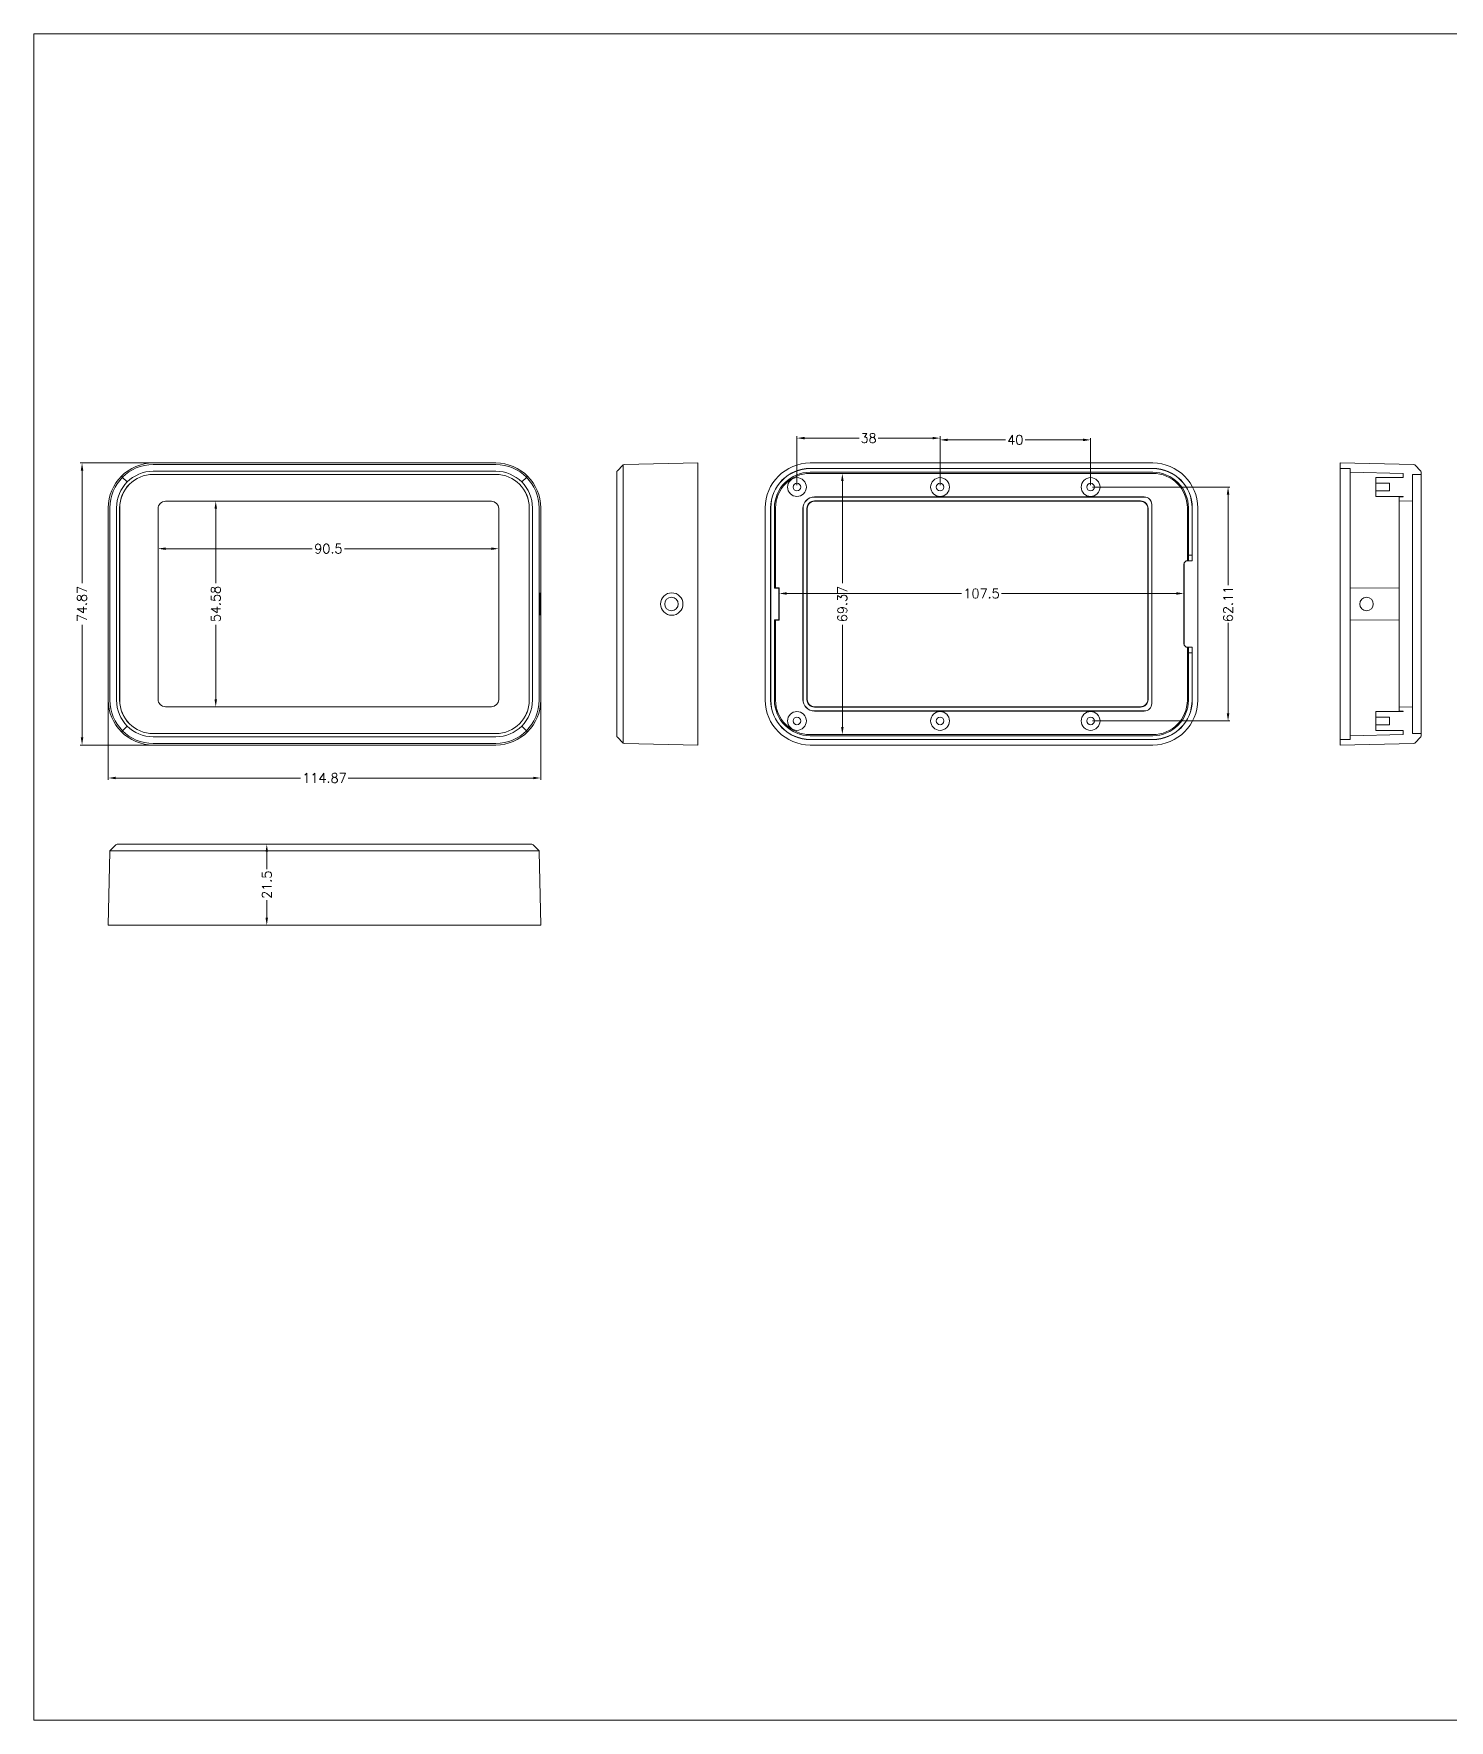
# Model space of a CAD drawing. Header units: millimetres. Extents: x 838 to 1586, y -319 to 128.
# Drawn here: x 837.9 to 1213.9, y -319.4 to 128.4 of the extents above; entities that cross this region are included whole.
import ezdxf

# ---------------------------------------------------------------- set-up
doc = ezdxf.new("R2010")
doc.units = ezdxf.units.MM
doc.layers.get('Defpoints').update_dxf_attribs({"linetype": 'CONTINUOUS'})
doc.layers.add('5', color=7, linetype='CONTINUOUS')
doc.layers.add('dim', color=82, linetype='CONTINUOUS', lineweight=9)
doc.styles.add('ROMANC', font='romanc.shx', dxfattribs={"bigfont": 'gbcbig.shx'})
doc.dimstyles.new('YanXiu', dxfattribs={"dimtxt": 2.5, "dimasz": 2.2, "dimexe": 0.66, "dimexo": 0.66, "dimgap": 0.66, "dimtad": 0, "dimdsep": 46, "dimtxsty": 'ROMANC', "dimcen": 0, "dimclrd": 256, "dimclre": 131, "dimclrt": 42, "dimazin": 2, "dimtfac": 1, "dimtofl": 0, "dimtmove": 0, "dimatfit": 3, "dimfxl": 0, "dimlwd": 5, "dimlwe": 5, "dimarcsym": 0})

# ---------------------------------------------------------------- blocks, each defined once
blk = doc.blocks.new('*D2')
at = {"layer": 'Defpoints', "color": 0}
for p in [(1715.96, 688.73), (1830.84, 688.73), (1830.84, 663.4)]:
    blk.add_point(p, dxfattribs=at)
at = {"layer": 'dim', "color": 131, "lineweight": 5}
for p, q in [((1715.96, 688.23), (1715.96, 662.9)), ((1830.84, 688.23), (1830.84, 662.9))]:
    blk.add_line(p, q, dxfattribs=at)
at = {"layer": 'dim', "lineweight": 5}
for p, q in [((1717.96, 663.4), (1767.07, 663.4)), ((1828.84, 663.4), (1779.73, 663.4))]:
    blk.add_line(p, q, dxfattribs=at)
at = {"layer": 'dim'}
for points in [[(1717.96, 663.74), (1717.96, 663.07), (1715.96, 663.4)], [(1828.84, 663.74), (1828.84, 663.07), (1830.84, 663.4)]]:
    blk.add_solid(points, dxfattribs=at)
at = {"layer": 'dim', "color": 42, "insert": (1773.4, 663.4), "char_height": 2.5, "attachment_point": 5, "style": 'ROMANC'}
blk.add_mtext('114.87', dxfattribs=at)
blk = doc.blocks.new('*D3')
at = {"layer": 'Defpoints', "color": 0}
for p in [(1709, 747.04), (1731.13, 747.04), (1729.4, 672.16)]:
    blk.add_point(p, dxfattribs=at)
at = {"layer": 'dim', "color": 131, "lineweight": 5}
for p, q in [((1730.63, 747.04), (1708.5, 747.04)), ((1728.9, 672.16), (1708.5, 672.16))]:
    blk.add_line(p, q, dxfattribs=at)
at = {"layer": 'dim', "lineweight": 5}
for p, q in [((1709, 745.04), (1709, 715.1)), ((1709, 674.16), (1709, 704.1))]:
    blk.add_line(p, q, dxfattribs=at)
at = {"layer": 'dim'}
for points in [[(1708.67, 745.04), (1709.34, 745.04), (1709, 747.04)], [(1708.67, 674.16), (1709.34, 674.16), (1709, 672.16)]]:
    blk.add_solid(points, dxfattribs=at)
at = {"layer": 'dim', "color": 42, "insert": (1709, 709.6), "char_height": 2.5, "attachment_point": 5, "rotation": 90, "style": 'ROMANC'}
blk.add_mtext('74.87', dxfattribs=at)
blk = doc.blocks.new('*D4')
at = {"layer": 'Defpoints', "color": 0}
for p in [(1729.2, 725.22), (1819.69, 725.22), (1819.69, 724.29)]:
    blk.add_point(p, dxfattribs=at)
at = {"layer": 'dim', "color": 131, "lineweight": 5}
for p, q in [((1729.2, 724.72), (1729.2, 723.79)), ((1819.69, 724.72), (1819.69, 723.79))]:
    blk.add_line(p, q, dxfattribs=at)
at = {"layer": 'dim', "lineweight": 5}
for p, q in [((1731.2, 724.29), (1770.13, 724.29)), ((1817.69, 724.29), (1778.75, 724.29))]:
    blk.add_line(p, q, dxfattribs=at)
at = {"layer": 'dim'}
for points in [[(1731.2, 724.62), (1731.2, 723.95), (1729.2, 724.29)], [(1817.69, 724.62), (1817.69, 723.95), (1819.69, 724.29)]]:
    blk.add_solid(points, dxfattribs=at)
at = {"layer": 'dim', "color": 42, "insert": (1774.44, 724.29), "char_height": 2.5, "attachment_point": 5, "style": 'ROMANC'}
blk.add_mtext('90.5', dxfattribs=at)
blk = doc.blocks.new('*D5')
at = {"layer": 'Defpoints', "color": 0}
for p in [(1744.52, 736.89), (1750.1, 736.89), (1750.1, 682.31)]:
    blk.add_point(p, dxfattribs=at)
at = {"layer": 'dim', "color": 131, "lineweight": 5}
for p, q in [((1749.6, 736.89), (1744.02, 736.89)), ((1749.6, 682.31), (1744.02, 682.31))]:
    blk.add_line(p, q, dxfattribs=at)
at = {"layer": 'dim', "lineweight": 5}
for p, q in [((1744.52, 734.89), (1744.52, 715.1)), ((1744.52, 684.31), (1744.52, 704.1))]:
    blk.add_line(p, q, dxfattribs=at)
at = {"layer": 'dim'}
for points in [[(1744.19, 734.89), (1744.85, 734.89), (1744.52, 736.89)], [(1744.19, 684.31), (1744.85, 684.31), (1744.52, 682.31)]]:
    blk.add_solid(points, dxfattribs=at)
at = {"layer": 'dim', "color": 42, "insert": (1744.52, 709.6), "char_height": 2.5, "attachment_point": 5, "rotation": 90, "style": 'ROMANC'}
blk.add_mtext('54.58', dxfattribs=at)
blk = doc.blocks.new('*D6')
at = {"layer": 'Defpoints', "color": 0}
for p in [(1936.91, 753.64), (1898.91, 740.66), (1936.91, 740.66)]:
    blk.add_point(p, dxfattribs=at)
at = {"layer": 'dim', "color": 131, "lineweight": 5}
for p, q in [((1898.91, 741.16), (1898.91, 754.14)), ((1936.91, 741.16), (1936.91, 754.14))]:
    blk.add_line(p, q, dxfattribs=at)
at = {"layer": 'dim', "lineweight": 5}
for p, q in [((1900.91, 753.64), (1915.39, 753.64)), ((1934.91, 753.64), (1920.43, 753.64))]:
    blk.add_line(p, q, dxfattribs=at)
at = {"layer": 'dim'}
for points in [[(1900.91, 753.98), (1900.91, 753.31), (1898.91, 753.64)], [(1934.91, 753.98), (1934.91, 753.31), (1936.91, 753.64)]]:
    blk.add_solid(points, dxfattribs=at)
at = {"layer": 'dim', "color": 42, "insert": (1917.91, 753.64), "char_height": 2.5, "attachment_point": 5, "style": 'ROMANC'}
blk.add_mtext('38', dxfattribs=at)
blk = doc.blocks.new('*D7')
at = {"layer": 'Defpoints', "color": 0}
for p in [(1976.91, 753.17), (1936.91, 742.32), (1976.91, 740.66)]:
    blk.add_point(p, dxfattribs=at)
at = {"layer": 'dim', "color": 131, "lineweight": 5}
for p, q in [((1936.91, 742.82), (1936.91, 753.67)), ((1976.91, 741.16), (1976.91, 753.67))]:
    blk.add_line(p, q, dxfattribs=at)
at = {"layer": 'dim', "lineweight": 5}
for p, q in [((1938.91, 753.17), (1954.33, 753.17)), ((1974.91, 753.17), (1959.49, 753.17))]:
    blk.add_line(p, q, dxfattribs=at)
at = {"layer": 'dim'}
for points in [[(1938.91, 753.5), (1938.91, 752.84), (1936.91, 753.17)], [(1974.91, 753.5), (1974.91, 752.84), (1976.91, 753.17)]]:
    blk.add_solid(points, dxfattribs=at)
at = {"layer": 'dim', "color": 42, "insert": (1956.91, 753.17), "char_height": 2.5, "attachment_point": 5, "style": 'ROMANC'}
blk.add_mtext('40', dxfattribs=at)
blk = doc.blocks.new('*D8')
at = {"layer": 'Defpoints', "color": 0}
for p in [(1976.91, 740.66), (2013.41, 740.66), (1976.91, 678.54)]:
    blk.add_point(p, dxfattribs=at)
at = {"layer": 'dim', "color": 131, "lineweight": 5}
for p, q in [((1977.41, 740.66), (2013.91, 740.66)), ((1977.41, 678.54), (2013.91, 678.54))]:
    blk.add_line(p, q, dxfattribs=at)
at = {"layer": 'dim', "lineweight": 5}
for p, q in [((2013.41, 738.66), (2013.41, 714.62)), ((2013.41, 680.54), (2013.41, 704.58))]:
    blk.add_line(p, q, dxfattribs=at)
at = {"layer": 'dim'}
for points in [[(2013.08, 738.66), (2013.74, 738.66), (2013.41, 740.66)], [(2013.08, 680.54), (2013.74, 680.54), (2013.41, 678.54)]]:
    blk.add_solid(points, dxfattribs=at)
at = {"layer": 'dim', "color": 42, "insert": (2013.41, 709.6), "char_height": 2.5, "attachment_point": 5, "rotation": 90, "style": 'ROMANC'}
blk.add_mtext('62.11', dxfattribs=at)
blk = doc.blocks.new('*D17')
at = {"layer": 'Defpoints', "color": 0}
for p in [(1894.18, 712.64), (2001.68, 712.4), (2001.68, 711.07)]:
    blk.add_point(p, dxfattribs=at)
at = {"layer": 'dim', "color": 131, "lineweight": 5}
for p, q in [((1894.18, 712.14), (1894.18, 711.9)), ((2001.68, 711.57), (2001.68, 712.9))]:
    blk.add_line(p, q, dxfattribs=at)
at = {"layer": 'dim', "lineweight": 5}
for p, q in [((1896.18, 712.4), (1942.61, 712.4)), ((1999.68, 712.4), (1953.25, 712.4))]:
    blk.add_line(p, q, dxfattribs=at)
at = {"layer": 'dim'}
for points in [[(1896.18, 712.73), (1896.18, 712.06), (1894.18, 712.4)], [(1999.68, 712.73), (1999.68, 712.06), (2001.68, 712.4)]]:
    blk.add_solid(points, dxfattribs=at)
at = {"layer": 'dim', "color": 42, "insert": (1947.93, 712.4), "char_height": 2.5, "attachment_point": 5, "style": 'ROMANC'}
blk.add_mtext('107.5', dxfattribs=at)
blk = doc.blocks.new('*D18')
at = {"layer": 'Defpoints', "color": 0}
for p in [(1906.06, 744.29), (1910.96, 744.29), (1904.36, 674.91)]:
    blk.add_point(p, dxfattribs=at)
at = {"layer": 'dim', "color": 131, "lineweight": 5}
for p, q in [((1906.56, 744.29), (1911.46, 744.29)), ((1904.86, 674.91), (1911.46, 674.91))]:
    blk.add_line(p, q, dxfattribs=at)
at = {"layer": 'dim', "lineweight": 5}
for p, q in [((1910.96, 742.29), (1910.96, 715.1)), ((1910.96, 676.91), (1910.96, 704.1))]:
    blk.add_line(p, q, dxfattribs=at)
at = {"layer": 'dim'}
for points in [[(1910.63, 742.29), (1911.29, 742.29), (1910.96, 744.29)], [(1910.63, 676.91), (1911.29, 676.91), (1910.96, 674.91)]]:
    blk.add_solid(points, dxfattribs=at)
at = {"layer": 'dim', "color": 42, "insert": (1910.96, 709.6), "char_height": 2.5, "attachment_point": 5, "rotation": 90, "style": 'ROMANC'}
blk.add_mtext('69.37', dxfattribs=at)
blk = doc.blocks.new('*D19')
at = {"layer": 'Defpoints', "color": 0}
for p in [(1743.04, 645.81), (1758.07, 645.81), (1745.58, 624.31)]:
    blk.add_point(p, dxfattribs=at)
at = {"layer": 'dim', "color": 131, "lineweight": 5}
for p, q in [((1743.54, 645.81), (1758.57, 645.81)), ((1746.08, 624.31), (1758.57, 624.31))]:
    blk.add_line(p, q, dxfattribs=at)
at = {"layer": 'dim', "lineweight": 5}
for p, q in [((1758.07, 643.81), (1758.07, 639.19)), ((1758.07, 626.31), (1758.07, 630.93))]:
    blk.add_line(p, q, dxfattribs=at)
at = {"layer": 'dim'}
for points in [[(1757.74, 643.81), (1758.4, 643.81), (1758.07, 645.81)], [(1757.74, 626.31), (1758.4, 626.31), (1758.07, 624.31)]]:
    blk.add_solid(points, dxfattribs=at)
at = {"layer": 'dim', "color": 42, "insert": (1758.07, 635.06), "char_height": 2.5, "attachment_point": 5, "rotation": 90, "style": 'ROMANC'}
blk.add_mtext('21.5', dxfattribs=at)

msp = doc.modelspace()

# ---------------------------------------------------------------- linework, layer by layer
at = {"layer": '5', "color": 7, "lineweight": 0}
for p, q in [((960.65, 14.418), (869.65, 14.418)), ((869.65, 14.004), (960.65, 14.004)), ((992.949, 12.376), (994.367, 13.854)), ((994.51, 2.481), (994.51, 13.958)), ((994.717, 14.008), (1014.31, 14.418)), ((1014.31, 14.418), (1014.31, 2.481)), ((1044.159, 14.418), (1135.159, 14.418)), ((1184.945, 12.981), (1184.945, 14.418)), ((1184.945, 14.418), (1204.538, 14.008)), ((1206.306, 12.376), (1204.889, 13.854)), ((861.209, 10.922), (861.5, 10.632)), ((862.653, 9.478), (861.608, 10.523)), ((869.65, 12.231), (960.65, 12.231)), ((960.65, 11.39), (869.65, 11.39)), ((960.65, 11.37), (869.65, 11.37)), ((968.692, 10.523), (967.647, 9.478)), ((968.801, 10.632), (969.091, 10.922)), ((992.81, 2.481), (992.81, 12.03)), ((1036.735, 9.906), (1036.767, 9.873)), ((1037.664, 8.976), (1037.454, 9.186)), ((1135.159, 12.981), (1044.159, 12.981)), ((1135.159, 12.935), (1044.159, 12.935)), ((1135.159, 11.963), (1044.159, 11.963)), ((1135.159, 11.667), (1044.159, 11.667)), ((1141.864, 9.186), (1141.654, 8.976)), ((1142.583, 9.906), (1142.551, 9.873)), ((1187.565, 12.935), (1184.945, 12.981)), ((1184.945, 12.981), (1184.945, 2.481)), ((1187.565, 12.935), (1187.565, 11.963)), ((1187.565, 11.963), (1201.708, 11.667)), ((1187.565, 2.481), (1187.565, 11.963)), ((1194.425, 9.037), (1194.425, 10.537)), ((1194.425, 10.537), (1201.708, 10.537)), ((1194.425, 9.037), (1194.425, 8.037)), ((1194.425, 9.037), (1198.025, 9.037)), ((1198.025, 7.037), (1198.025, 9.037)), ((1201.708, 10.537), (1201.708, 11.667)), ((1204.125, 11.37), (1206.445, 11.39)), ((1204.125, 4.273), (1204.125, 11.37)), ((1206.445, 11.39), (1206.445, 12.03)), ((1206.445, 2.481), (1206.445, 11.39)), ((863.351, 8.781), (863.365, 8.766)), ((966.95, 8.781), (966.935, 8.766)), ((1043.136, 4.504), (1043.15, 4.491)), ((1045.303, 5.402), (1132.911, 5.402)), ((1045.303, 5.383), (1132.911, 5.383)), ((1194.425, 8.037), (1194.425, 7.037)), ((1194.425, 5.537), (1194.425, 7.037)), ((1198.025, 7.037), (1194.425, 7.037)), ((1201.708, 5.537), (1194.425, 5.537)), ((1201.708, 5.402), (1200.625, 5.383)), ((1200.625, 4.334), (1200.625, 5.383)), ((1201.708, 5.402), (1201.708, 5.537)), ((857.713, 2.481), (857.713, -48.519)), ((858.128, -48.519), (858.128, 2.481)), ((859.9, -48.519), (859.9, 2.481)), ((860.742, 2.481), (860.742, -48.519)), ((860.762, 2.481), (860.762, -48.519)), ((870.946, 2.283), (870.946, -48.32)), ((959.506, 4.273), (872.936, 4.273)), ((961.442, -48.375), (961.442, 2.337)), ((969.539, -48.519), (969.539, 2.481)), ((969.559, -48.519), (969.559, 2.481)), ((970.4, 2.481), (970.4, -48.519)), ((972.173, 2.481), (972.173, -48.519)), ((972.587, -48.519), (972.587, 2.481)), ((992.81, -48.519), (992.81, 2.481)), ((994.51, -48.519), (994.51, 2.481)), ((1014.31, -48.519), (1014.31, 2.481)), ((1032.222, -48.519), (1032.222, 2.481)), ((1033.66, 2.481), (1033.66, -48.519)), ((1033.705, 2.481), (1033.705, -48.519)), ((1034.677, 2.481), (1034.677, -18.81)), ((1034.974, 2.481), (1034.974, -18.687)), ((1042.239, -48.375), (1042.239, 2.337)), ((1042.258, -48.375), (1042.258, 2.337)), ((1043.307, -48.375), (1043.307, 2.337)), ((1043.368, -48.375), (1043.368, 2.337)), ((1043.935, 3.706), (1043.891, 3.749)), ((1045.303, 4.334), (1131.935, 4.334)), ((1045.303, 4.273), (1131.874, 4.273)), ((1133.281, 3.69), (1133.342, 3.751)), ((1133.864, 2.283), (1133.864, -48.32)), ((1133.925, 2.344), (1133.925, -48.381)), ((1134.901, 3.411), (1134.901, 3.392)), ((1134.901, 3.392), (1134.901, -49.43)), ((1144.345, 2.481), (1144.345, -11.523)), ((1144.641, -10.019), (1144.641, 2.481)), ((1145.613, -10.019), (1145.613, 2.481)), ((1145.658, -11.519), (1145.658, 2.481)), ((1147.096, 2.481), (1147.096, -48.519)), ((1184.945, 2.481), (1184.945, -48.519)), ((1187.565, 2.481), (1187.565, -18.81)), ((1204.125, 4.273), (1200.625, 4.334)), ((1200.625, 2.337), (1200.625, 4.334)), ((1200.625, -48.375), (1200.625, 2.337)), ((1204.125, 2.337), (1204.125, 4.273)), ((1204.125, -48.375), (1204.125, 2.337)), ((1206.445, -48.519), (1206.445, 2.481)), ((1143.433, -33.519), (1143.433, -12.519)), ((1143.458, -33.519), (1143.458, -12.519)), ((1144.433, -11.519), (1144.458, -11.519)), ((1144.458, -11.519), (1145.658, -11.519)), ((1144.641, -10.019), (1144.62, -10.019)), ((1144.62, -10.019), (1144.62, -11.519)), ((1144.641, -10.019), (1145.613, -10.019)), ((1145.596, -11.519), (1145.596, -10.019)), ((1034.677, -18.81), (1034.974, -18.687)), ((1034.677, -18.81), (1035.805, -18.81)), ((1035.929, -18.687), (1034.974, -18.687)), ((1035.805, -18.81), (1035.929, -18.687)), ((1035.805, -18.81), (1035.805, -27.227)), ((1035.929, -27.351), (1035.929, -18.687)), ((1187.565, -18.81), (1200.625, -18.696)), ((1187.565, -18.81), (1187.565, -27.227)), ((1034.677, -27.227), (1034.677, -48.519)), ((1034.677, -27.227), (1034.974, -27.351)), ((1035.805, -27.227), (1034.677, -27.227)), ((1034.974, -27.351), (1035.929, -27.351)), ((1034.974, -27.351), (1034.974, -48.519)), ((1035.805, -27.227), (1035.929, -27.351)), ((1187.565, -27.227), (1187.565, -48.519)), ((1187.565, -27.227), (1200.625, -27.341)), ((1144.345, -34.514), (1144.345, -48.519)), ((1144.458, -34.519), (1144.433, -34.519)), ((1145.658, -34.519), (1144.458, -34.519)), ((1144.62, -34.518), (1144.62, -36.019)), ((1145.596, -36.019), (1145.596, -34.518)), ((1145.658, -48.519), (1145.658, -34.519)), ((1144.62, -36.019), (1144.641, -36.019)), ((1145.613, -36.019), (1144.641, -36.019)), ((1144.641, -48.519), (1144.641, -36.019)), ((1145.613, -48.519), (1145.613, -36.019)), ((992.81, -58.068), (992.81, -48.519)), ((994.51, -59.996), (994.51, -48.519)), ((1014.31, -48.519), (1014.31, -60.456)), ((1184.945, -48.519), (1184.945, -59.018)), ((1187.565, -58), (1187.565, -48.519)), ((1200.625, -50.371), (1200.625, -48.375)), ((1204.125, -50.31), (1204.125, -48.375)), ((1206.445, -57.427), (1206.445, -48.519)), ((872.936, -50.31), (959.506, -50.31)), ((1043.136, -50.541), (1043.15, -50.528)), ((1043.891, -49.786), (1043.935, -49.743)), ((1131.874, -50.31), (1045.303, -50.31)), ((1131.935, -50.371), (1045.303, -50.371)), ((1132.911, -51.42), (1045.303, -51.42)), ((1132.911, -51.439), (1045.303, -51.439)), ((1133.342, -49.788), (1133.281, -49.727)), ((1134.901, -49.43), (1134.901, -49.448)), ((1201.708, -51.575), (1194.425, -51.575)), ((1194.425, -51.575), (1194.425, -53.075)), ((1198.025, -53.075), (1194.425, -53.075)), ((1194.425, -53.075), (1194.425, -55.075)), ((1198.025, -55.075), (1198.025, -53.075)), ((1200.625, -50.371), (1204.125, -50.31)), ((1200.625, -51.42), (1200.625, -50.371)), ((1200.625, -51.42), (1201.708, -51.439)), ((1201.708, -51.575), (1201.708, -51.439)), ((1204.125, -57.407), (1204.125, -50.31)), ((861.5, -56.669), (861.209, -56.96)), ((862.653, -55.516), (861.608, -56.561)), ((863.351, -54.818), (863.365, -54.804)), ((869.65, -57.407), (960.65, -57.407)), ((869.65, -57.427), (960.65, -57.427)), ((966.935, -54.804), (966.95, -54.818)), ((968.692, -56.561), (967.647, -55.516)), ((969.091, -56.96), (968.801, -56.669)), ((1036.735, -55.943), (1036.767, -55.911)), ((1037.454, -55.223), (1037.664, -55.014)), ((1135.159, -57.704), (1044.159, -57.704)), ((1044.159, -58), (1135.159, -58)), ((1141.864, -55.223), (1141.654, -55.014)), ((1142.583, -55.943), (1142.551, -55.911)), ((1201.708, -57.704), (1187.565, -58)), ((1187.565, -58), (1187.565, -58.972)), ((1194.425, -55.075), (1198.025, -55.075)), ((1194.425, -55.075), (1194.425, -56.575)), ((1194.425, -56.575), (1201.708, -56.575)), ((1201.708, -57.704), (1201.708, -56.575)), ((1206.445, -57.427), (1204.125, -57.407)), ((1206.445, -58.068), (1206.445, -57.427)), ((960.65, -58.269), (869.65, -58.269)), ((960.65, -60.041), (869.65, -60.041)), ((869.65, -60.456), (960.65, -60.456)), ((994.367, -59.892), (992.949, -58.414)), ((1014.31, -60.456), (994.717, -60.045)), ((1044.159, -58.972), (1135.159, -58.972)), ((1044.159, -59.018), (1135.159, -59.018)), ((1135.159, -60.456), (1044.159, -60.456)), ((1184.945, -59.018), (1187.565, -58.972)), ((1184.945, -60.456), (1184.945, -59.018)), ((1204.538, -60.045), (1184.945, -60.456)), ((1204.889, -59.892), (1206.306, -58.414)), ((857.713, -108.31), (858.124, -88.717)), ((858.173, -88.51), (869.65, -88.51)), ((859.755, -86.95), (858.277, -88.367)), ((860.101, -86.81), (869.65, -86.81)), ((869.65, -86.81), (960.65, -86.81)), ((869.65, -88.51), (960.65, -88.51)), ((970.199, -86.81), (960.65, -86.81)), ((960.65, -88.51), (972.127, -88.51)), ((972.023, -88.367), (970.545, -86.95)), ((972.177, -88.717), (972.587, -108.31)), ((869.65, -108.31), (857.713, -108.31)), ((869.65, -108.31), (960.65, -108.31)), ((972.587, -108.31), (960.65, -108.31))]:
    msp.add_line(p, q, dxfattribs=at)
at = {"layer": '5', "color": 7, "lineweight": 0, "extrusion": (0, 0, -1)}
for centre, radius in [((-1040.659, 8.037), 2.5), ((-1040.659, 8.037), 1), ((-1078.659, 8.037), 2.5), ((-1078.659, 8.037), 1), ((-1118.659, 8.037), 2.5), ((-1118.659, 8.037), 1), ((-1191.945, -23.019), 1.8)]:
    msp.add_circle(centre, radius, dxfattribs=at)
at = {"layer": '5', "color": 7, "lineweight": 0}
for centre, radius in [((1007.31, -23.019), 1.8), ((1040.659, -54.075), 2.5), ((1040.659, -54.075), 1), ((1078.659, -54.075), 2.5), ((1078.659, -54.075), 1), ((1118.659, -54.075), 2.5), ((1118.659, -54.075), 1)]:
    msp.add_circle(centre, radius, dxfattribs=at)
at = {"layer": '5', "color": 7, "lineweight": 0, "extrusion": (0, 0, -1)}
for centre, radius, start, end in [((-869.65, 2.481), 11.937, 0, 90), ((-960.65, 2.481), 11.937, 90, 180), ((-994.728, 13.508), 0.5, 43.8, 88.8), ((-869.65, 2.481), 9.75, 0, 90), ((-960.65, 2.481), 9.75, 90, 180), ((-993.31, 12.03), 0.5, 0, 43.8), ((-1044.159, 2.481), 9.482, 0, 90), ((-1135.159, 2.481), 9.482, 90, 180), ((-1135.159, 2.481), 9.186, 90, 180), ((-1045.303, 2.337), 3.064, 0, 90), ((-1045.303, 2.337), 3.045, 0, 90), ((-1045.303, 2.337), 1.997, 0, 90), ((-1045.303, 2.337), 1.935, 0, 90), ((-869.65, -48.519), 11.937, 270, 0), ((-869.65, -48.519), 9.75, 270, 0), ((-960.65, -48.519), 11.937, 180, 270), ((-960.65, -48.519), 9.75, 180, 270), ((-1044.159, -48.519), 9.482, 270, 0), ((-1044.159, -48.519), 9.186, 270, 0), ((-1045.303, -48.375), 3.064, 270, 0), ((-1045.303, -48.375), 3.045, 270, 0), ((-1045.303, -48.375), 1.997, 270, 0), ((-1045.303, -48.375), 1.935, 270, 0), ((-1135.159, -48.519), 9.482, 180, 270), ((-1135.159, -48.519), 9.186, 180, 270), ((-993.31, -58.068), 0.5, 316.2, 0), ((-994.728, -59.546), 0.5, 271.2, 316.2), ((-858.623, -88.728), 0.5, 1.2, 46.2), ((-860.101, -87.31), 0.5, 46.2, 90), ((-970.199, -87.31), 0.5, 90, 133.8), ((-971.677, -88.728), 0.5, 133.8, 178.8)]:
    msp.add_arc(centre, radius, start, end, dxfattribs=at)
at = {"layer": '5', "color": 7, "lineweight": 0}
for centre, radius, start, end in [((869.65, 2.481), 11.522, 90, 180), ((960.65, 2.481), 11.522, 0, 90), ((1044.159, 2.481), 11.937, 90, 180), ((1135.159, 2.481), 11.937, 0, 90), ((1204.528, 13.508), 0.5, 43.8, 88.8), ((869.65, 2.481), 8.908, 90, 180), ((869.65, 2.481), 8.888, 90, 180), ((960.65, 2.481), 8.908, 0, 90), ((960.65, 2.481), 8.888, 0, 90), ((1044.159, 2.481), 10.499, 90, 180), ((1044.159, 2.481), 10.454, 90, 180), ((1044.159, 2.481), 9.186, 90, 180), ((1135.159, 2.481), 10.499, 0, 90), ((1135.159, 2.481), 10.454, 0, 90), ((1205.945, 12.03), 0.5, 0, 43.8), ((959.506, 2.337), 1.935, 0, 90), ((869.65, -48.519), 11.522, 180, 270), ((869.65, -48.519), 8.908, 180, 270), ((869.65, -48.519), 8.888, 180, 270), ((959.506, -48.375), 1.935, 270, 0), ((960.65, -48.519), 8.888, 270, 0), ((960.65, -48.519), 8.908, 270, 0), ((960.65, -48.519), 11.522, 270, 0), ((1044.159, -48.519), 11.937, 180, 270), ((1044.159, -48.519), 10.499, 180, 270), ((1044.159, -48.519), 10.454, 180, 270), ((1135.159, -48.519), 11.937, 270, 0), ((1135.159, -48.519), 10.499, 270, 0), ((1135.159, -48.519), 10.454, 270, 0), ((1205.945, -58.068), 0.5, 316.2, 0), ((1204.528, -59.546), 0.5, 271.2, 316.2)]:
    msp.add_arc(centre, radius, start, end, dxfattribs=at)
at = {"layer": '5', "color": 7, "lineweight": 0, "extrusion": (0, 0, -1)}
for centre, major_axis, ratio, start_param, end_param in [((1132.911, 3.411), (0, -1.99), 0.9998477, 3.1415927, 4.712389), ((872.936, 2.282), (1.408, -1.408), 0.9996955, 2.3563468, 3.9268385), ((1131.934, 2.343), (-1.408, -1.408), 0.9996955, 2.3563468, 3.9268385), ((1144.433, -12.519), (1, 0), 0.9997807, 3.1415927, 4.712389), ((1144.433, -33.519), (1, 0), 0.9997807, 1.5707963, 3.1415927), ((872.936, -48.32), (1.408, 1.408), 0.9996955, 2.3563468, 3.9268385), ((1131.934, -48.381), (-1.408, 1.408), 0.9996955, 2.3563468, 3.9268385), ((1132.911, -49.448), (0, 1.99), 0.9998477, 1.5707963, 3.1415927)]:
    msp.add_ellipse(centre, major_axis=major_axis, ratio=ratio, start_param=start_param, end_param=end_param, dxfattribs=at)
at = {"layer": '5', "color": 7, "lineweight": 0}
for centre, major_axis, ratio, start_param, end_param in [((1132.911, 3.392), (0, -1.99), 0.9998477, 1.5707963, 3.1415927), ((1131.873, 2.282), (-1.408, -1.408), 0.9996955, 2.3563468, 3.9268385), ((1144.458, -12.519), (1, 0), 0.9997807, 1.5707963, 3.1415927), ((1144.458, -33.519), (1, 0), 0.9997807, 3.1415927, 4.712389), ((1131.873, -48.32), (-1.408, 1.408), 0.9996955, 2.3563468, 3.9268385), ((1132.911, -49.43), (0, 1.99), 0.9998477, 3.1415927, 4.712389)]:
    msp.add_ellipse(centre, major_axis=major_axis, ratio=ratio, start_param=start_param, end_param=end_param, dxfattribs=at)
for centre, major_axis, ratio in [((972.442, -23.019), (0, 2.981), 0.0209535), ((1007.385, -23.019), (-2.982, 0), 0.9996884)]:
    msp.add_ellipse(centre, major_axis=major_axis, ratio=ratio, dxfattribs=at)
at = {"layer": '5', "color": 7, "lineweight": 0, "extrusion": (0, 0, -1)}
msp.add_ellipse((1035.844, -23.019), major_axis=(0, 1.8), ratio=0.0087269, dxfattribs=at)
at = {"layer": 'dim'}
msp.add_lwpolyline([(837.915, 128.39), (1585.62, 128.39), (1585.62, -319.391), (837.915, -319.391)], close=True, dxfattribs=at)

# ---------------------------------------------------------------- dimensions: what is measured, and where the dimension line sits
for base, p1, p2, picture, middle in [((1078.659, 21.026), (1040.659, 8.037), (1078.659, 8.037), '*D6', (1059.659, 21.026)), ((1118.659, 20.552), (1078.659, 9.703), (1118.659, 8.037), '*D7', (1098.659, 20.552)), ((961.442, -8.333), (870.946, -7.398), (961.442, -7.398), '*D4', (916.194, -8.333)), ((1143.433, -20.222), (1035.929, -19.979), (1143.433, -21.544), '*D17', (1089.681, -20.222)), ((972.587, -69.216), (857.713, -43.885), (972.587, -43.885), '*D2', (915.15, -69.216))]:
    dim = msp.add_linear_dim(base=base, p1=p1, p2=p2, dimstyle='YanXiu', override={"dimasz": 2, "dimexe": 0.49975, "dimexo": 0.49975, "dimgap": 0.49975}, dxfattribs=at)
    dim.commit()
    dim.dimension.update_dxf_attribs({"geometry": picture, "text_midpoint": middle, "insert": (-858.25, -732.619)})
for base, p1, p2, picture, middle in [((850.753, 14.418), (871.151, -60.456), (872.879, 14.418), '*D3', (850.753, -23.019)), ((1052.711, 11.667), (1046.109, -57.704), (1047.81, 11.667), '*D18', (1052.711, -23.019)), ((1155.158, 8.037), (1118.659, -54.075), (1118.659, 8.037), '*D8', (1155.158, -23.019)), ((886.271, 4.273), (891.848, -50.31), (891.848, 4.273), '*D5', (886.271, -23.019)), ((899.819, -86.81), (887.33, -108.31), (884.786, -86.81), '*D19', (899.819, -97.56))]:
    dim = msp.add_linear_dim(base=base, p1=p1, p2=p2, angle=90, dimstyle='YanXiu', override={"dimasz": 2, "dimexe": 0.49975, "dimexo": 0.49975, "dimgap": 0.49975}, dxfattribs=at)
    dim.commit()
    dim.dimension.update_dxf_attribs({"geometry": picture, "text_midpoint": middle, "insert": (-858.25, -732.619)})

doc.saveas('drawing.dxf')
